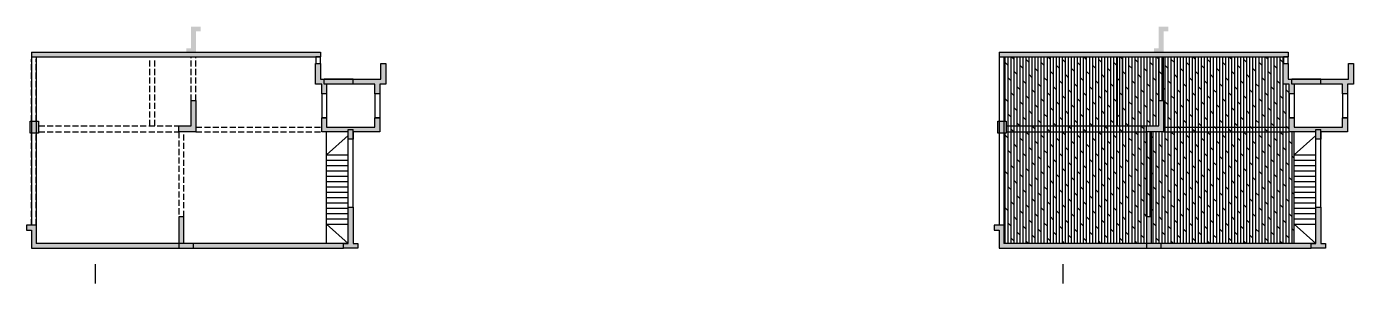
# Model space of a CAD drawing. Header units: millimetres. Extents: x -28014 to 297841, y -81741 to 47579.
# Drawn here: x 17178 to 72030, y -81741 to -71141 of the extents above; entities that cross this region are included whole.
import ezdxf

# ---------------------------------------------------------------- set-up
doc = ezdxf.new("R2010")
doc.units = ezdxf.units.MM
doc.header["$MEASUREMENT"] = 0
doc.linetypes.add('DASH', pattern=[0.35, 0.25, -0.1])
for name, color, linetype in [('AR9-剪力墙（柱）填充', 250, 'Continuous'), ('AR9-剪力墙（柱）线', 6, 'Continuous'), ('AR9-墙线', 160, 'Continuous'), ('AR9-梁', 1, 'DASH'), ('AR9-楼梯', 30, 'Continuous'), ('FC-地面造型线', 136, 'Continuous'), ('RC-天花轮廓线', 30, 'Continuous')]:
    doc.layers.add(name, color=color, linetype=linetype)

# ---------------------------------------------------------------- blocks, each defined once
blk = doc.blocks.new('A$C214622ED')
at = {"layer": 'AR9-剪力墙（柱）填充', "linetype": 'ByBlock', "ltscale": 0.01}
h = blk.add_hatch(color=256, dxfattribs=at)
h.dxf.hatch_style = 1
edge = h.paths.add_edge_path()
edge.add_line((-19700, 8700), (-19900, 8700))
edge.add_line((-19900, 8700), (-19900, 8900))
edge.add_line((-19900, 8900), (-19700, 8900))
edge.add_line((-19700, 8900), (-19700, 9800))
edge.add_line((-19700, 9800), (-19300, 9800))
edge.add_line((-19300, 9800), (-19300, 9600))
edge.add_line((-19300, 9600), (-19500, 9600))
edge.add_line((-19500, 9600), (-19500, 8700))
edge.add_line((-19500, 8700), (-19700, 8700))
edge.add_line((-19700, 8700), (-19700, 8700))
h = blk.add_hatch(color=256, dxfattribs=at)
h.dxf.hatch_style = 1
h.paths.add_polyline_path([(-12100, 7425), (-14100, 7425), (-14100, 7030), (-14300, 7030), (-14300, 7425), (-14550, 7425), (-14550, 8275), (-14350, 8275), (-14350, 7625), (-14100, 7625), (-12100, 7625), (-11850, 7625), (-11850, 8275), (-11650, 8275), (-11648, 7425), (-11900, 7425), (-11900, 7030), (-12100, 7030), (-12100, 7425)])
h = blk.add_hatch(color=256, dxfattribs=at)
h.dxf.hatch_style = 1
h.paths.add_polyline_path([(-19500, 6750), (-19700, 6750), (-19700, 5700), (-20200, 5700), (-20200, 5450), (-19500, 5450)])
h = blk.add_hatch(color=256, dxfattribs=at)
h.dxf.hatch_style = 1
h.paths.add_polyline_path([(-14300, 6030), (-14100, 6030), (-14100, 5650), (-12100, 5650), (-12100, 6030), (-11900, 6030), (-11900, 5450), (-13000, 5450), (-13000, 5150), (-13200, 5150), (-13200, 5450), (-14300, 5450)])
h = blk.add_hatch(color=256, dxfattribs=at)
h.dxf.hatch_style = 1
h.paths.add_polyline_path([(-13200, 850), (-13200, 2350), (-13000, 2350), (-13000, 850), (-12800, 850), (-12800, 650), (-13400, 650), (-13400, 850)])
h = blk.add_hatch(color=256, dxfattribs=at)
h.dxf.hatch_style = 1
h.paths.add_polyline_path([(-19600, 850), (-20000, 850), (-20000, 1950), (-20200, 1950), (-20200, 650), (-19600, 650)])
for points in [[(-12100, 7425), (-14100, 7425), (-14100, 7030), (-14300, 7030), (-14300, 7425), (-14550, 7425), (-14550, 8275), (-14350, 8275), (-14350, 7625), (-14100, 7625), (-12100, 7625), (-11850, 7625), (-11850, 8275), (-11650, 8275), (-11648, 7425), (-11900, 7425), (-11900, 7030), (-12100, 7030), (-12100, 7425)], [(-14300, 6030), (-14100, 6030), (-14100, 5650), (-12100, 5650), (-12100, 6030), (-11900, 6030), (-11900, 5450), (-13000, 5450), (-13000, 5150), (-13200, 5150), (-13200, 5450), (-14300, 5450)], [(-13200, 850), (-13200, 2350), (-13000, 2350), (-13000, 850), (-12800, 850), (-12800, 650), (-13400, 650), (-13400, 850)], [(-19600, 850), (-20000, 850), (-20000, 1950), (-20200, 1950), (-20200, 650), (-19600, 650)]]:
    blk.add_lwpolyline(points, close=True)
for points in [[(-19500, 6750), (-19500, 5450), (-20200, 5450), (-20200, 5700), (-19700, 5700), (-19700, 6750)], [(-19700, 6750), (-19500, 6750)]]:
    blk.add_lwpolyline(points)
blk = doc.blocks.new('20200413.17173844')
at = {"linetype": 'DASH', "ltscale": 1000}
for points in [[(0, 4300), (0, 6850)], [(200, 4300), (200, 6850)], [(4900, 4100), (4900, 6900)], [(5100, 4100), (5100, 6900)], [(6600, 5150), (6600, 6950)], [(6800, 5150), (6800, 6950)], [(300, 4100), (6100, 4100)], [(300, 3850), (6100, 3850)], [(6100, 3850), (6100, 350)], [(6300, 350), (6300, 3850)], [(6800, 4050), (12000, 4050)], [(6800, 3850), (12000, 3850)], [(0, 0), (0, 3800)], [(200, 0), (200, 3800)]]:
    blk.add_lwpolyline(points, dxfattribs=at)

msp = doc.modelspace()

# ---------------------------------------------------------------- hatches: boundary and pattern name
at = {"layer": 'AR9-剪力墙（柱）填充'}
for points in [[(17377.922, -72191.084), (17377.922, -72391.084), (29327.74, -72391.084), (29327.74, -72191.084)], [(57377.922, -72191.084), (57377.922, -72391.084), (69327.74, -72391.084), (69327.74, -72191.084)], [(30677.922, -73316.083), (29477.922, -73316.083), (29477.922, -73516.084), (30677.922, -73516.084)], [(70677.922, -73316.083), (69477.922, -73316.083), (69477.922, -73516.084), (70677.922, -73516.084)], [(30577.922, -80291.084), (30577.922, -80091.084), (17477.922, -80091.084), (17477.922, -80291.084)], [(70577.922, -80291.084), (70577.922, -80091.084), (57477.922, -80091.084), (57477.922, -80291.084)]]:
    msp.add_hatch(color=256, dxfattribs=at).paths.add_polyline_path(points)
at = {"layer": 'AR9-剪力墙（柱）填充', "linetype": 'ByBlock', "ltscale": 0.01}
h = msp.add_hatch(color=256, dxfattribs=at)
h.dxf.hatch_style = 1
h.paths.add_polyline_path([(17327.867, -75041.084), (17677.867, -75041.084), (17677.867, -75541.084), (17327.867, -75541.084)])
h.paths.add_polyline_path([(17577.867, -79341.084), (17177.867, -79341.084), (17177.867, -79541.084), (17377.867, -79541.084), (17377.922, -80291.084), (17777.922, -80291.084), (17777.922, -80091.084), (17577.867, -80091.084)])
h = msp.add_hatch(color=256, dxfattribs=at)
h.dxf.hatch_style = 1
h.paths.add_polyline_path([(57327.867, -75041.084), (57677.867, -75041.084), (57677.867, -75541.084), (57327.867, -75541.084)])
h.paths.add_polyline_path([(57577.867, -79341.084), (57177.867, -79341.084), (57177.867, -79541.084), (57377.867, -79541.084), (57377.922, -80291.084), (57777.922, -80291.084), (57777.922, -80091.084), (57577.867, -80091.084)])
at = {"layer": 'FC-地面造型线'}
h = msp.add_hatch(dxfattribs=at)
h.set_pattern_fill('DOLMIT', color=250, scale=500, angle=90)
h.paths.add_polyline_path([(69577.925, -75491.084), (69377.867, -75491.084), (69377.894, -74911.08), (69377.922, -73911.6), (69377.922, -73516.084), (69127.922, -73516.084), (69127.922, -72666.084), (69136.555, -72666.084), (69136.555, -72391.084), (57577.922, -72391.084), (57577.922, -75041.084), (57677.867, -75041.084), (57677.867, -75541.084), (57577.922, -75541.084), (57577.922, -79341.084), (57577.922, -80091.084), (63477.894, -80091.084), (63477.894, -78991.084), (63677.894, -78991.084), (63677.894, -80091.084), (69577.922, -80091.084), (69577.922, -76361.645)])
h.paths.add_polyline_path([(64177.894, -75491.084), (63477.894, -75491.084), (63477.894, -75241.084), (63977.84, -75241.084), (63977.84, -74191.084), (64177.894, -74191.084)], flags=16)

# ---------------------------------------------------------------- linework, layer by layer
at = {"layer": 'AR9-剪力墙（柱）填充'}
for p, q in [((30677.922, -73316.083), (29477.922, -73316.083)), ((29477.922, -73516.084), (29477.922, -73316.083)), ((30677.922, -73516.084), (30677.922, -73316.083)), ((70677.922, -73316.083), (69477.922, -73316.083)), ((69477.922, -73516.084), (69477.922, -73316.083)), ((70677.922, -73516.084), (70677.922, -73316.083)), ((30677.922, -73516.084), (29477.922, -73516.084)), ((70677.922, -73516.084), (69477.922, -73516.084)), ((20027.922, -81741.084), (20027.922, -80941.084)), ((60027.922, -81741.084), (60027.922, -80941.084))]:
    msp.add_line(p, q, dxfattribs=at)
at = {"layer": 'AR9-剪力墙（柱）线'}
for p, q in [((17377.922, -72191.084), (29327.74, -72191.084)), ((17377.922, -72191.084), (17377.922, -72391.084)), ((17377.922, -72391.084), (29327.74, -72391.084)), ((29327.74, -72191.084), (29327.74, -72391.084)), ((57377.922, -72191.084), (69327.74, -72191.084)), ((57377.922, -72191.084), (57377.922, -72391.084)), ((57377.922, -72391.084), (69327.74, -72391.084)), ((69327.74, -72191.084), (69327.74, -72391.084))]:
    msp.add_line(p, q, dxfattribs=at)
at = {"layer": 'AR9-剪力墙（柱）线', "color": 6}
for p, q in [((17577.922, -79341.084), (17577.922, -80091.084)), ((57577.922, -79341.084), (57577.922, -80091.084)), ((30477.922, -80091.084), (17577.867, -80091.084)), ((70477.922, -80091.084), (57577.867, -80091.084))]:
    msp.add_line(p, q, dxfattribs=at)
for points in [[(17327.867, -75041.084), (17677.867, -75041.084), (17677.867, -75541.084), (17327.867, -75541.084)], [(57327.867, -75041.084), (57677.867, -75041.084), (57677.867, -75541.084), (57327.867, -75541.084)]]:
    msp.add_lwpolyline(points, close=True, dxfattribs=at)
for points in [[(17577.867, -79341.084), (17177.867, -79341.084), (17177.867, -79541.084), (17377.867, -79541.084), (17377.922, -80291.084), (30277.949, -80291.084)], [(57577.867, -79341.084), (57177.867, -79341.084), (57177.867, -79541.084), (57377.867, -79541.084), (57377.922, -80291.084), (70277.949, -80291.084)]]:
    msp.add_lwpolyline(points, dxfattribs=at)
at = {"layer": 'AR9-墙线'}
for p, q in [((17377.922, -72391.084), (17377.922, -79341.084)), ((17577.922, -72391.084), (17577.922, -79341.084)), ((57377.922, -72391.084), (57377.922, -79341.084)), ((57577.922, -72391.084), (57577.922, -79341.084)), ((29377.922, -73911.6), (29377.922, -74911.6)), ((29577.922, -73911.6), (29377.922, -73911.6)), ((29577.922, -73911.6), (29577.922, -74911.6)), ((31577.922, -73911.6), (31577.922, -74911.6)), ((31777.922, -73911.6), (31577.922, -73911.6)), ((31777.922, -73911.6), (31777.922, -74911.6)), ((69377.922, -73911.6), (69377.922, -74911.6)), ((69577.922, -73911.6), (69377.922, -73911.6)), ((69577.922, -73911.6), (69577.922, -74911.6)), ((71577.922, -73911.6), (71577.922, -74911.6)), ((71777.922, -73911.6), (71577.922, -73911.6)), ((71777.922, -73911.6), (71777.922, -74911.6)), ((29577.922, -74911.6), (29377.922, -74911.6)), ((31777.922, -74911.6), (31577.922, -74911.6)), ((69577.922, -74911.6), (69377.922, -74911.6)), ((71777.922, -74911.6), (71577.922, -74911.6)), ((30477.922, -78591.084), (30477.922, -75391.084)), ((30477.922, -75391.084), (30677.922, -75391.084)), ((30677.949, -78591.084), (30677.922, -75391.084)), ((70477.922, -78591.084), (70477.922, -75391.084)), ((70477.922, -75391.084), (70677.922, -75391.084)), ((70677.949, -78591.084), (70677.922, -75391.084))]:
    msp.add_line(p, q, dxfattribs=at)
for points in [[(29136.555, -72666.084), (29327.74, -72666.084), (29327.74, -72391.084), (29136.555, -72391.084)], [(69136.555, -72666.084), (69327.74, -72666.084), (69327.74, -72391.084), (69136.555, -72391.084)]]:
    msp.add_lwpolyline(points, close=True, dxfattribs=at)
at = {"layer": 'AR9-楼梯'}
for p, q in [((29577.925, -76361.643), (29577.925, -75491.084)), ((29577.925, -76436.183), (30477.924, -75632.204)), ((69577.925, -76361.643), (69577.925, -75491.084)), ((69577.925, -76436.183), (70477.924, -75632.204)), ((29577.922, -80091.085), (29577.922, -76361.645)), ((29577.922, -76436.183), (30477.922, -76436.183)), ((29577.922, -76656.183), (30477.922, -76656.183)), ((69577.922, -80091.085), (69577.922, -76361.645)), ((69577.922, -76436.183), (70477.922, -76436.183)), ((69577.922, -76656.183), (70477.922, -76656.183)), ((29577.922, -76876.183), (30477.922, -76876.183)), ((29577.922, -77096.183), (30477.922, -77096.183)), ((29577.922, -77316.183), (30477.922, -77316.183)), ((69577.922, -76876.183), (70477.922, -76876.183)), ((69577.922, -77096.183), (70477.922, -77096.183)), ((69577.922, -77316.183), (70477.922, -77316.183)), ((29577.922, -77536.183), (30477.922, -77536.183)), ((29577.922, -77756.183), (30477.922, -77756.183)), ((69577.922, -77536.183), (70477.922, -77536.183)), ((69577.922, -77756.183), (70477.922, -77756.183)), ((29577.922, -77976.183), (30477.922, -77976.183)), ((29577.922, -78196.183), (30477.922, -78196.183)), ((29577.922, -78416.183), (30477.922, -78416.183)), ((69577.922, -77976.183), (70477.922, -77976.183)), ((69577.922, -78196.183), (70477.922, -78196.183)), ((69577.922, -78416.183), (70477.922, -78416.183)), ((29577.922, -78636.183), (30477.922, -78636.183)), ((29577.922, -78856.183), (30477.922, -78856.183)), ((69577.922, -78636.183), (70477.922, -78636.183)), ((69577.922, -78856.183), (70477.922, -78856.183)), ((29577.922, -79076.183), (30477.922, -79076.183)), ((29577.922, -79296.183), (30477.922, -80091.084)), ((29577.922, -79296.183), (30477.922, -79296.183)), ((69577.922, -79076.183), (70477.922, -79076.183)), ((69577.922, -79296.183), (70477.922, -80091.084)), ((69577.922, -79296.183), (70477.922, -79296.183))]:
    msp.add_line(p, q, dxfattribs=at)
for points in [[(29521.934, -79626.364, 0, 0, 0), (30027.922, -79626.364, 0, 0, 0), (30027.925, -76034.194, 0, 0, 0), (29776.116, -76034.194, 50, 0, 0), (29584.467, -76034.194, 0, 0, 0)], [(69521.934, -76034.196, 0, 0, 0), (70027.922, -76034.196, 0, 0, 0), (70027.925, -79626.366, 0, 0, 0), (69776.116, -79626.366, 50, 0, 0), (69584.467, -79626.366, 0, 0, 0)]]:
    msp.add_lwpolyline(points, format="xyseb", dxfattribs=at)
at = {"layer": 'RC-天花轮廓线'}
for p, q in [((62277.922, -75241.084), (62277.922, -72391.084)), ((62477.922, -75241.084), (62477.922, -72391.084)), ((63977.84, -74191.084), (63977.879, -72391.084)), ((64177.847, -74191.085), (64177.886, -72391.084)), ((57677.867, -75241.084), (63477.894, -75241.084)), ((57677.867, -75491.084), (63477.894, -75491.084)), ((63477.894, -78991.084), (63477.894, -75491.084)), ((63677.894, -78991.084), (63677.894, -75491.084)), ((64177.894, -75491.084), (69377.867, -75491.329)), ((64177.904, -75291.084), (69377.876, -75291.329))]:
    msp.add_line(p, q, dxfattribs=at)

# ---------------------------------------------------------------- block references
at = {"layer": 'AR9-剪力墙（柱）线'}
for p in [(43677.922, -80941.084), (83677.922, -80941.084)]:
    msp.add_blockref('A$C214622ED', p, dxfattribs=at)
at = {"layer": 'AR9-梁'}
msp.add_blockref('20200413.17173844', (17377.867, -79341.084), dxfattribs=at)

doc.saveas('drawing.dxf')
